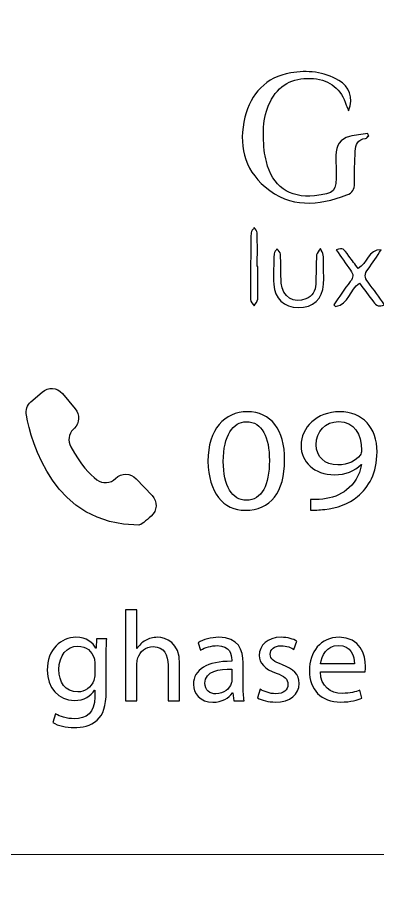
# Model space of a CAD drawing. Header units: millimetres. Extents: x -576 to 618, y 160 to 343.
# Drawn here: x -212.32 to -203.93, y 302.5 to 322.8 of the extents above; entities that cross this region are included whole.
import ezdxf

# ---------------------------------------------------------------- set-up
doc = ezdxf.new("R2010")
doc.units = ezdxf.units.MM
doc.header["$MEASUREMENT"] = 0
doc.layers.add('Layer 1', color=7, linetype='Continuous')

msp = doc.modelspace()

# ---------------------------------------------------------------- linework, layer by layer
at = {"layer": 'Layer 1', "color": 250, "lineweight": 18}
for points in [[(-215.2783, 343.1001), (-215.2783, 343.1001), (-181.4483, 343.1001), (-181.4483, 343.1001), (-179.8043, 343.1001), (-178.4633, 341.7591), (-178.4633, 340.1151), (-178.4633, 340.1151), (-178.4633, 306.2851), (-178.4633, 306.2851), (-178.4633, 304.6411), (-179.8043, 303.3001), (-181.4483, 303.3001), (-181.4483, 303.3001), (-215.2783, 303.3001), (-215.2783, 303.3001), (-216.9223, 303.3001), (-218.2633, 304.6411), (-218.2633, 306.2851), (-218.2633, 306.2851), (-218.2633, 340.1151), (-218.2633, 340.1151), (-218.2633, 341.7591), (-216.9223, 343.1001), (-215.2783, 343.1001)], [(-215.2783, 303.3001), (-215.2783, 303.3001), (-181.4483, 303.3001), (-181.4483, 303.3001), (-179.8043, 303.3001), (-178.4633, 301.9591), (-178.4633, 300.3151), (-178.4633, 300.3151), (-178.4633, 266.4851), (-178.4633, 266.4851), (-178.4633, 264.8411), (-179.8043, 263.5001), (-181.4483, 263.5001), (-181.4483, 263.5001), (-215.2783, 263.5001), (-215.2783, 263.5001), (-216.9223, 263.5001), (-218.2633, 264.8411), (-218.2633, 266.4851), (-218.2633, 266.4851), (-218.2633, 300.3151), (-218.2633, 300.3151), (-218.2633, 301.9591), (-216.9223, 303.3001), (-215.2783, 303.3001)]]:
    msp.add_open_spline(points, degree=3, knots=[0, 0, 0, 0, 0.125, 0.125, 0.125, 0.25, 0.25, 0.25, 0.375, 0.375, 0.375, 0.5, 0.5, 0.5, 0.625, 0.625, 0.625, 0.75, 0.75, 0.75, 0.875, 0.875, 0.875, 1, 1, 1, 1], dxfattribs=at)
at = {"layer": 'Layer 1', "color": 230}
for points, knots in [([(-204.602, 320.6265), (-204.6198, 320.67), (-204.6407, 320.7121), (-204.6551, 320.7566), (-204.7761, 321.1286), (-205.0245, 321.3452), (-205.4195, 321.3773), (-205.8382, 321.4116), (-206.1808, 321.2771), (-206.3961, 320.9002), (-206.6089, 320.5283), (-206.6046, 320.1196), (-206.5695, 319.7099), (-206.5617, 319.6203), (-206.5387, 319.5317), (-206.5178, 319.444), (-206.3826, 318.8684), (-205.9874, 318.5875), (-205.3974, 318.6465), (-204.9222, 318.6946), (-204.8828, 318.7389), (-204.8928, 319.2122), (-204.8953, 319.3367), (-204.8972, 319.4616), (-204.8956, 319.586), (-204.8934, 319.8269), (-204.8042, 319.9642), (-204.5789, 320.0287), (-204.442, 320.0678), (-204.2956, 320.0733), (-204.1537, 320.0939), (-204.1471, 320.0768), (-204.1406, 320.0602), (-204.134, 320.0431), (-204.158, 320.0222), (-204.1805, 319.9851), (-204.2067, 319.9826), (-204.3889, 319.9632), (-204.4394, 319.8366), (-204.447, 319.6852), (-204.4594, 319.4365), (-204.47, 319.1869), (-204.4647, 318.9376), (-204.4619, 318.7966), (-204.514, 318.7158), (-204.642, 318.6674), (-205.3088, 318.4141), (-205.9668, 318.3564), (-206.5474, 318.8524), (-207.0476, 319.2802), (-207.1702, 319.8547), (-207.0188, 320.4756), (-206.8828, 321.0321), (-206.5284, 321.4081), (-205.949, 321.509), (-205.5645, 321.576), (-205.1802, 321.5408), (-204.8311, 321.3352), (-204.5777, 321.1853), (-204.4847, 320.938), (-204.602, 320.6265)], [0, 0, 0, 0, 0.05, 0.05, 0.05, 0.1, 0.1, 0.1, 0.15, 0.15, 0.15, 0.2, 0.2, 0.2, 0.25, 0.25, 0.25, 0.3, 0.3, 0.3, 0.35, 0.35, 0.35, 0.4, 0.4, 0.4, 0.45, 0.45, 0.45, 0.5, 0.5, 0.5, 0.55, 0.55, 0.55, 0.6, 0.6, 0.6, 0.65, 0.65, 0.65, 0.7, 0.7, 0.7, 0.75, 0.75, 0.75, 0.8, 0.8, 0.8, 0.85, 0.85, 0.85, 0.9, 0.9, 0.9, 0.95, 0.95, 0.95, 1, 1, 1, 1]), ([(-206.7171, 316.9994), (-206.7171, 316.7452), (-206.7124, 316.4905), (-206.7209, 316.2365), (-206.7227, 316.1835), (-206.7723, 316.1321), (-206.8001, 316.0799), (-206.8304, 316.1286), (-206.8862, 316.1773), (-206.8865, 316.2263), (-206.889, 316.746), (-206.8847, 317.2662), (-206.8753, 317.786), (-206.8747, 317.8278), (-206.8257, 317.869), (-206.7989, 317.9101), (-206.7758, 317.8665), (-206.7336, 317.8235), (-206.7324, 317.7794), (-206.7262, 317.5196), (-206.7295, 317.2593), (-206.7295, 316.9994), (-206.7295, 316.9994), (-206.7171, 316.9994), (-206.7171, 316.9994)], [0, 0, 0, 0, 0.125, 0.125, 0.125, 0.25, 0.25, 0.25, 0.375, 0.375, 0.375, 0.5, 0.5, 0.5, 0.625, 0.625, 0.625, 0.75, 0.75, 0.75, 0.875, 0.875, 0.875, 1, 1, 1, 1]), ([(-205.1841, 316.9272), (-205.1841, 316.8142), (-205.1782, 316.7004), (-205.1851, 316.5881), (-205.206, 316.2458), (-205.4325, 316.0361), (-205.7704, 316.0398), (-206.104, 316.0439), (-206.3333, 316.2508), (-206.3474, 316.5815), (-206.3576, 316.8183), (-206.3474, 317.0564), (-206.338, 317.2939), (-206.3364, 317.3338), (-206.2949, 317.3721), (-206.2715, 317.4111), (-206.2428, 317.3705), (-206.1916, 317.3313), (-206.1895, 317.2892), (-206.1769, 317.0636), (-206.1854, 316.8364), (-206.1704, 316.6108), (-206.1495, 316.2973), (-205.8709, 316.1235), (-205.5957, 316.2433), (-205.4459, 316.3085), (-205.3695, 316.4261), (-205.3657, 316.5883), (-205.3598, 316.8149), (-205.362, 317.0411), (-205.3479, 317.267), (-205.3451, 317.3176), (-205.2902, 317.365), (-205.259, 317.4142), (-205.236, 317.3646), (-205.1972, 317.317), (-205.1929, 317.2661), (-205.1825, 317.154), (-205.1898, 317.0402), (-205.1898, 316.9272), (-205.1898, 316.9272), (-205.1841, 316.9272), (-205.1841, 316.9272)], [0, 0, 0, 0, 0.0714286, 0.0714286, 0.0714286, 0.1428571, 0.1428571, 0.1428571, 0.2142857, 0.2142857, 0.2142857, 0.2857143, 0.2857143, 0.2857143, 0.3571429, 0.3571429, 0.3571429, 0.4285714, 0.4285714, 0.4285714, 0.5, 0.5, 0.5, 0.5714286, 0.5714286, 0.5714286, 0.6428571, 0.6428571, 0.6428571, 0.7142857, 0.7142857, 0.7142857, 0.7857143, 0.7857143, 0.7857143, 0.8571429, 0.8571429, 0.8571429, 0.9285714, 0.9285714, 0.9285714, 1, 1, 1, 1]), ([(-203.7649, 316.1048), (-203.8862, 316.0524), (-203.9599, 316.0817), (-204.0251, 316.175), (-204.1284, 316.3229), (-204.2407, 316.4646), (-204.349, 316.6087), (-204.5767, 316.4696), (-204.5932, 316.1058), (-204.9055, 316.0693), (-204.92, 316.0814), (-204.9343, 316.0936), (-204.9483, 316.1054), (-204.8207, 316.2868), (-204.6996, 316.4733), (-204.563, 316.6471), (-204.4878, 316.7432), (-204.4813, 316.8143), (-204.5571, 316.9123), (-204.6735, 317.063), (-204.7764, 317.2246), (-204.8878, 317.3853), (-204.728, 317.4284), (-204.7284, 317.428), (-204.5942, 317.2415), (-204.5227, 317.1417), (-204.4488, 317.0437), (-204.3796, 316.9497), (-204.1648, 317.0745), (-204.1499, 317.3882), (-203.8407, 317.39), (-203.9424, 317.2393), (-204.0369, 317.0827), (-204.1486, 316.9397), (-204.236, 316.8278), (-204.2372, 316.7416), (-204.147, 316.6303), (-204.0129, 316.4643), (-203.895, 316.2855), (-203.7649, 316.1048)], [0, 0, 0, 0, 0.0769231, 0.0769231, 0.0769231, 0.1538462, 0.1538462, 0.1538462, 0.2307692, 0.2307692, 0.2307692, 0.3076923, 0.3076923, 0.3076923, 0.3846154, 0.3846154, 0.3846154, 0.4615385, 0.4615385, 0.4615385, 0.5384615, 0.5384615, 0.5384615, 0.6153846, 0.6153846, 0.6153846, 0.6923077, 0.6923077, 0.6923077, 0.7692308, 0.7692308, 0.7692308, 0.8461538, 0.8461538, 0.8461538, 0.9230769, 0.9230769, 0.9230769, 1, 1, 1, 1]), ([(-211.0219, 313.2016), (-211.0219, 313.2016), (-210.9926, 313.2304), (-210.9926, 313.2304), (-210.8687, 313.3527), (-210.8593, 313.5498), (-210.972, 313.6828), (-210.972, 313.6828), (-211.2715, 314.0381), (-211.2715, 314.0381), (-211.3923, 314.1811), (-211.6066, 314.1967), (-211.7467, 314.0734), (-211.7467, 314.0734), (-212.0044, 313.8463), (-212.0044, 313.8463), (-212.093, 313.7683), (-212.1333, 313.65), (-212.1114, 313.5337), (-211.995, 312.909), (-211.474, 310.972), (-209.4943, 310.972), (-209.4497, 310.972), (-209.3221, 311.0753), (-209.2016, 311.1824), (-209.0606, 311.3084), (-209.0512, 311.5253), (-209.1813, 311.6619), (-209.1813, 311.6619), (-209.5545, 312.0541), (-209.5545, 312.0541), (-209.6834, 312.1898), (-209.899, 312.1927), (-210.0316, 312.06), (-210.1498, 311.9417), (-210.3361, 311.9284), (-210.469, 312.0295), (-210.6291, 312.1511), (-210.8466, 312.3779), (-211.079, 312.7998), (-211.1514, 312.9312), (-211.1286, 313.0966), (-211.0219, 313.2016)], [0, 0, 0, 0, 0.0714286, 0.0714286, 0.0714286, 0.1428571, 0.1428571, 0.1428571, 0.2142857, 0.2142857, 0.2142857, 0.2857143, 0.2857143, 0.2857143, 0.3571429, 0.3571429, 0.3571429, 0.4285714, 0.4285714, 0.4285714, 0.5, 0.5, 0.5, 0.5714286, 0.5714286, 0.5714286, 0.6428571, 0.6428571, 0.6428571, 0.7142857, 0.7142857, 0.7142857, 0.7857143, 0.7857143, 0.7857143, 0.8571429, 0.8571429, 0.8571429, 0.9285714, 0.9285714, 0.9285714, 1, 1, 1, 1]), ([(-206.0921, 312.4904), (-206.0921, 311.7363), (-206.4241, 311.3197), (-207.0076, 311.3197), (-207.522, 311.3197), (-207.8705, 311.7259), (-207.8787, 312.4601), (-207.8787, 313.2039), (-207.4977, 313.6136), (-206.9629, 313.6136), (-206.4078, 313.6136), (-206.0921, 313.1971), (-206.0921, 312.4904)], [0, 0, 0, 0, 0.25, 0.25, 0.25, 0.5, 0.5, 0.5, 0.75, 0.75, 0.75, 1, 1, 1, 1]), ([(-205.4874, 311.569), (-205.4103, 311.5621), (-205.3211, 311.569), (-205.1997, 311.579), (-204.9932, 311.6034), (-204.7985, 311.6748), (-204.6487, 311.7943), (-204.4742, 311.9275), (-204.3488, 312.1219), (-204.3002, 312.3846), (-204.3002, 312.3846), (-204.3123, 312.3846), (-204.3123, 312.3846), (-204.4581, 312.2345), (-204.6686, 312.1459), (-204.9323, 312.1459), (-205.4063, 312.1459), (-205.7102, 312.4464), (-205.7102, 312.8251), (-205.7102, 313.2448), (-205.3495, 313.6136), (-204.8106, 313.6136), (-204.2718, 313.6136), (-203.9395, 313.2448), (-203.9395, 312.6785), (-203.9395, 312.1902), (-204.1342, 311.8489), (-204.3934, 311.6373), (-204.5959, 311.4701), (-204.8755, 311.3677), (-205.1592, 311.3403), (-205.2886, 311.3232), (-205.4022, 311.3197), (-205.4874, 311.3232), (-205.4874, 311.3232), (-205.4874, 311.569), (-205.4874, 311.569)], [0, 0, 0, 0, 0.0833333, 0.0833333, 0.0833333, 0.1666667, 0.1666667, 0.1666667, 0.25, 0.25, 0.25, 0.3333333, 0.3333333, 0.3333333, 0.4166667, 0.4166667, 0.4166667, 0.5, 0.5, 0.5, 0.5833333, 0.5833333, 0.5833333, 0.6666667, 0.6666667, 0.6666667, 0.75, 0.75, 0.75, 0.8333333, 0.8333333, 0.8333333, 0.9166667, 0.9166667, 0.9166667, 1, 1, 1, 1]), ([(-207.522, 312.4564), (-207.522, 311.8795), (-207.3115, 311.5521), (-206.9872, 311.5521), (-206.6228, 311.5521), (-206.4484, 311.9103), (-206.4484, 312.4769), (-206.4484, 313.023), (-206.6144, 313.3814), (-206.9832, 313.3814), (-207.2952, 313.3814), (-207.522, 313.0607), (-207.522, 312.4564)], [0, 0, 0, 0, 0.25, 0.25, 0.25, 0.5, 0.5, 0.5, 0.75, 0.75, 0.75, 1, 1, 1, 1]), ([(-205.3575, 312.8457), (-205.3575, 312.569), (-205.1592, 312.3746), (-204.8512, 312.3746), (-204.6121, 312.3746), (-204.4256, 312.4736), (-204.3326, 312.6064), (-204.3123, 312.6339), (-204.3002, 312.6682), (-204.3002, 312.716), (-204.3002, 313.0947), (-204.4661, 313.3852), (-204.839, 313.3852), (-205.1429, 313.3852), (-205.3575, 313.1596), (-205.3575, 312.8457)], [0, 0, 0, 0, 0.2, 0.2, 0.2, 0.4, 0.4, 0.4, 0.6, 0.6, 0.6, 0.8, 0.8, 0.8, 1, 1, 1, 1]), ([(-209.8037, 309.0023), (-209.8037, 309.0023), (-209.5338, 309.0023), (-209.5338, 309.0023), (-209.5338, 309.0023), (-209.5338, 308.099), (-209.5338, 308.099), (-209.5338, 308.099), (-209.5279, 308.099), (-209.5279, 308.099), (-209.4848, 308.1742), (-209.4174, 308.2401), (-209.3347, 308.2847), (-209.2549, 308.3296), (-209.16, 308.3592), (-209.0586, 308.3592), (-208.8593, 308.3592), (-208.5403, 308.2401), (-208.5403, 307.7405), (-208.5403, 307.7405), (-208.5403, 306.8794), (-208.5403, 306.8794), (-208.5403, 306.8794), (-208.8103, 306.8794), (-208.8103, 306.8794), (-208.8103, 306.8794), (-208.8103, 307.7106), (-208.8103, 307.7106), (-208.8103, 307.9436), (-208.8992, 308.1411), (-209.1538, 308.1411), (-209.3285, 308.1411), (-209.4664, 308.0214), (-209.5154, 307.8778), (-209.5306, 307.8423), (-209.5338, 307.8032), (-209.5338, 307.7524), (-209.5338, 307.7524), (-209.5338, 306.8794), (-209.5338, 306.8794), (-209.5338, 306.8794), (-209.8037, 306.8794), (-209.8037, 306.8794), (-209.8037, 306.8794), (-209.8037, 309.0023), (-209.8037, 309.0023)], [0, 0, 0, 0, 0.0666667, 0.0666667, 0.0666667, 0.1333333, 0.1333333, 0.1333333, 0.2, 0.2, 0.2, 0.2666667, 0.2666667, 0.2666667, 0.3333333, 0.3333333, 0.3333333, 0.4, 0.4, 0.4, 0.4666667, 0.4666667, 0.4666667, 0.5333333, 0.5333333, 0.5333333, 0.6, 0.6, 0.6, 0.6666667, 0.6666667, 0.6666667, 0.7333333, 0.7333333, 0.7333333, 0.8, 0.8, 0.8, 0.8666667, 0.8666667, 0.8666667, 0.9333333, 0.9333333, 0.9333333, 1, 1, 1, 1]), ([(-210.2394, 308.3265), (-210.2454, 308.2219), (-210.2516, 308.1052), (-210.2516, 307.9289), (-210.2516, 307.9289), (-210.2516, 307.0887), (-210.2516, 307.0887), (-210.2516, 306.757), (-210.319, 306.5533), (-210.4631, 306.4278), (-210.6073, 306.2965), (-210.8157, 306.2544), (-211.0029, 306.2544), (-211.1808, 306.2544), (-211.3768, 306.2965), (-211.4965, 306.3742), (-211.4965, 306.3742), (-211.4288, 306.5745), (-211.4288, 306.5745), (-211.3308, 306.5146), (-211.1777, 306.4609), (-210.9935, 306.4609), (-210.7178, 306.4609), (-210.5152, 306.6013), (-210.5152, 306.9664), (-210.5152, 306.9664), (-210.5152, 307.1274), (-210.5152, 307.1274), (-210.5152, 307.1274), (-210.5215, 307.1274), (-210.5215, 307.1274), (-210.6042, 306.9932), (-210.7636, 306.8855), (-210.9935, 306.8855), (-211.3617, 306.8855), (-211.6251, 307.1904), (-211.6251, 307.5911), (-211.6251, 308.0815), (-211.2972, 308.3595), (-210.9567, 308.3595), (-210.6994, 308.3595), (-210.5583, 308.2279), (-210.4937, 308.1084), (-210.4937, 308.1084), (-210.4878, 308.1084), (-210.4878, 308.1084), (-210.4878, 308.1084), (-210.4753, 308.3265), (-210.4753, 308.3265), (-210.4753, 308.3265), (-210.2394, 308.3265), (-210.2394, 308.3265)], [0, 0, 0, 0, 0.0588235, 0.0588235, 0.0588235, 0.1176471, 0.1176471, 0.1176471, 0.1764706, 0.1764706, 0.1764706, 0.2352941, 0.2352941, 0.2352941, 0.2941176, 0.2941176, 0.2941176, 0.3529412, 0.3529412, 0.3529412, 0.4117647, 0.4117647, 0.4117647, 0.4705882, 0.4705882, 0.4705882, 0.5294118, 0.5294118, 0.5294118, 0.5882353, 0.5882353, 0.5882353, 0.6470588, 0.6470588, 0.6470588, 0.7058824, 0.7058824, 0.7058824, 0.7647059, 0.7647059, 0.7647059, 0.8235294, 0.8235294, 0.8235294, 0.8823529, 0.8823529, 0.8823529, 0.9411765, 0.9411765, 0.9411765, 1, 1, 1, 1]), ([(-207.28, 306.8794), (-207.28, 306.8794), (-207.3015, 307.062), (-207.3015, 307.062), (-207.3015, 307.062), (-207.3109, 307.062), (-207.3109, 307.062), (-207.3936, 306.9484), (-207.553, 306.8465), (-207.7645, 306.8465), (-208.065, 306.8465), (-208.2182, 307.0526), (-208.2182, 307.2621), (-208.2182, 307.6118), (-207.8993, 307.8033), (-207.3262, 307.8002), (-207.3262, 307.8002), (-207.3262, 307.8302), (-207.3262, 307.8302), (-207.3262, 307.9497), (-207.3599, 308.165), (-207.6634, 308.165), (-207.8014, 308.165), (-207.9452, 308.1232), (-208.0497, 308.0573), (-208.0497, 308.0573), (-208.1109, 308.2308), (-208.1109, 308.2308), (-207.9883, 308.3085), (-207.8104, 308.3594), (-207.6235, 308.3594), (-207.1699, 308.3594), (-207.0594, 308.0573), (-207.0594, 307.7675), (-207.0594, 307.7675), (-207.0594, 307.2261), (-207.0594, 307.2261), (-207.0594, 307.1007), (-207.0531, 306.9781), (-207.0347, 306.8794), (-207.0347, 306.8794), (-207.28, 306.8794), (-207.28, 306.8794)], [0, 0, 0, 0, 0.0714286, 0.0714286, 0.0714286, 0.1428571, 0.1428571, 0.1428571, 0.2142857, 0.2142857, 0.2142857, 0.2857143, 0.2857143, 0.2857143, 0.3571429, 0.3571429, 0.3571429, 0.4285714, 0.4285714, 0.4285714, 0.5, 0.5, 0.5, 0.5714286, 0.5714286, 0.5714286, 0.6428571, 0.6428571, 0.6428571, 0.7142857, 0.7142857, 0.7142857, 0.7857143, 0.7857143, 0.7857143, 0.8571429, 0.8571429, 0.8571429, 0.9285714, 0.9285714, 0.9285714, 1, 1, 1, 1]), ([(-206.6605, 307.1485), (-206.5809, 307.0976), (-206.4395, 307.044), (-206.3047, 307.044), (-206.1085, 307.044), (-206.0168, 307.1397), (-206.0168, 307.259), (-206.0168, 307.3847), (-206.0932, 307.4536), (-206.2925, 307.5251), (-206.5594, 307.618), (-206.685, 307.7616), (-206.685, 307.9351), (-206.685, 308.1682), (-206.492, 308.3594), (-206.173, 308.3594), (-206.0227, 308.3594), (-205.891, 308.3176), (-205.8083, 308.2699), (-205.8083, 308.2699), (-205.8754, 308.0783), (-205.8754, 308.0783), (-205.9338, 308.1145), (-206.0411, 308.1622), (-206.1793, 308.1622), (-206.3384, 308.1622), (-206.4273, 308.0724), (-206.4273, 307.9647), (-206.4273, 307.8449), (-206.3384, 307.7916), (-206.1453, 307.7195), (-205.8879, 307.6237), (-205.7562, 307.4983), (-205.7562, 307.2833), (-205.7562, 307.029), (-205.9584, 306.8496), (-206.311, 306.8496), (-206.4736, 306.8496), (-206.6236, 306.8883), (-206.7278, 306.9482), (-206.7278, 306.9482), (-206.6605, 307.1485), (-206.6605, 307.1485)], [0, 0, 0, 0, 0.0714286, 0.0714286, 0.0714286, 0.1428571, 0.1428571, 0.1428571, 0.2142857, 0.2142857, 0.2142857, 0.2857143, 0.2857143, 0.2857143, 0.3571429, 0.3571429, 0.3571429, 0.4285714, 0.4285714, 0.4285714, 0.5, 0.5, 0.5, 0.5714286, 0.5714286, 0.5714286, 0.6428571, 0.6428571, 0.6428571, 0.7142857, 0.7142857, 0.7142857, 0.7857143, 0.7857143, 0.7857143, 0.8571429, 0.8571429, 0.8571429, 0.9285714, 0.9285714, 0.9285714, 1, 1, 1, 1]), ([(-205.259, 307.5552), (-205.2531, 307.1994), (-205.0201, 307.0528), (-204.7501, 307.0528), (-204.5571, 307.0528), (-204.4403, 307.0859), (-204.3392, 307.1274), (-204.3392, 307.1274), (-204.2931, 306.9392), (-204.2931, 306.9392), (-204.3882, 306.8974), (-204.5508, 306.8496), (-204.7867, 306.8496), (-205.2437, 306.8496), (-205.5164, 307.1423), (-205.5164, 307.5791), (-205.5164, 308.0157), (-205.2531, 308.3595), (-204.8207, 308.3595), (-204.3361, 308.3595), (-204.2075, 307.9439), (-204.2075, 307.6777), (-204.2075, 307.6238), (-204.2135, 307.582), (-204.2166, 307.5552), (-204.2166, 307.5552), (-205.259, 307.5552), (-205.259, 307.5552)], [0, 0, 0, 0, 0.1111111, 0.1111111, 0.1111111, 0.2222222, 0.2222222, 0.2222222, 0.3333333, 0.3333333, 0.3333333, 0.4444444, 0.4444444, 0.4444444, 0.5555556, 0.5555556, 0.5555556, 0.6666667, 0.6666667, 0.6666667, 0.7777778, 0.7777778, 0.7777778, 0.8888889, 0.8888889, 0.8888889, 1, 1, 1, 1]), ([(-210.5184, 307.7555), (-210.5184, 307.8004), (-210.5215, 307.8394), (-210.5336, 307.8752), (-210.583, 308.0275), (-210.7147, 308.153), (-210.9109, 308.153), (-211.1683, 308.153), (-211.3523, 307.9408), (-211.3523, 307.606), (-211.3523, 307.3218), (-211.2051, 307.0859), (-210.914, 307.0859), (-210.7484, 307.0859), (-210.5979, 307.1876), (-210.5399, 307.3548), (-210.5246, 307.3995), (-210.5184, 307.4504), (-210.5184, 307.4953), (-210.5184, 307.4953), (-210.5184, 307.7555), (-210.5184, 307.7555)], [0, 0, 0, 0, 0.1428571, 0.1428571, 0.1428571, 0.2857143, 0.2857143, 0.2857143, 0.4285714, 0.4285714, 0.4285714, 0.5714286, 0.5714286, 0.5714286, 0.7142857, 0.7142857, 0.7142857, 0.8571429, 0.8571429, 0.8571429, 1, 1, 1, 1]), ([(-204.4681, 307.7435), (-204.465, 307.9108), (-204.5386, 308.171), (-204.8422, 308.171), (-205.1149, 308.171), (-205.2347, 307.9258), (-205.256, 307.7435), (-205.256, 307.7435), (-204.4681, 307.7435), (-204.4681, 307.7435)], [0, 0, 0, 0, 0.3333333, 0.3333333, 0.3333333, 0.6666667, 0.6666667, 0.6666667, 1, 1, 1, 1]), ([(-207.3199, 307.618), (-207.6141, 307.624), (-207.9486, 307.5731), (-207.9486, 307.292), (-207.9486, 307.1216), (-207.8319, 307.0408), (-207.694, 307.0408), (-207.5008, 307.0408), (-207.3783, 307.1603), (-207.3352, 307.2832), (-207.3262, 307.3101), (-207.3199, 307.3397), (-207.3199, 307.3665), (-207.3199, 307.3665), (-207.3199, 307.618), (-207.3199, 307.618)], [0, 0, 0, 0, 0.2, 0.2, 0.2, 0.4, 0.4, 0.4, 0.6, 0.6, 0.6, 0.8, 0.8, 0.8, 1, 1, 1, 1])]:
    msp.add_open_spline(points, degree=3, knots=knots, dxfattribs=at)

doc.saveas('drawing.dxf')
